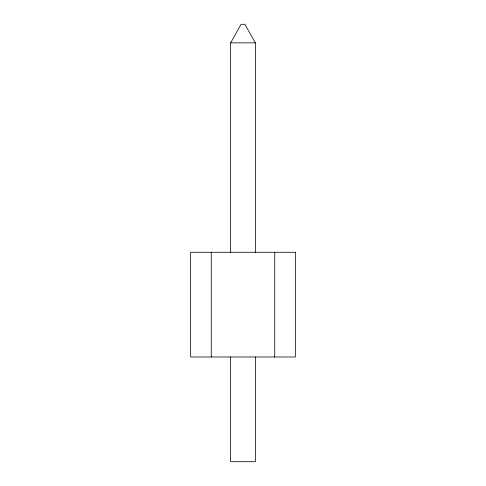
<?xml version="1.0" encoding="UTF-8"?>
<svg xmlns="http://www.w3.org/2000/svg" width="486" height="486" viewBox="0 0 486 486"><rect width="100%" height="100%" fill="white"/><g stroke="black" fill="none" stroke-linecap="round" stroke-linejoin="round"><path stroke-width="0.73" d="M230.631 252.277L230.631 42.853L241.105 24.3L244.895 24.3L255.369 42.853L255.369 252.277M230.631 42.853L255.369 42.853M274.742 252.277L274.742 356.985M255.369 356.985L255.369 461.7L230.631 461.7L230.631 356.985M211.258 252.277L211.258 356.985M295.354 252.277L190.646 252.277L190.646 356.985L295.354 356.985L295.354 252.277"/></g></svg>
